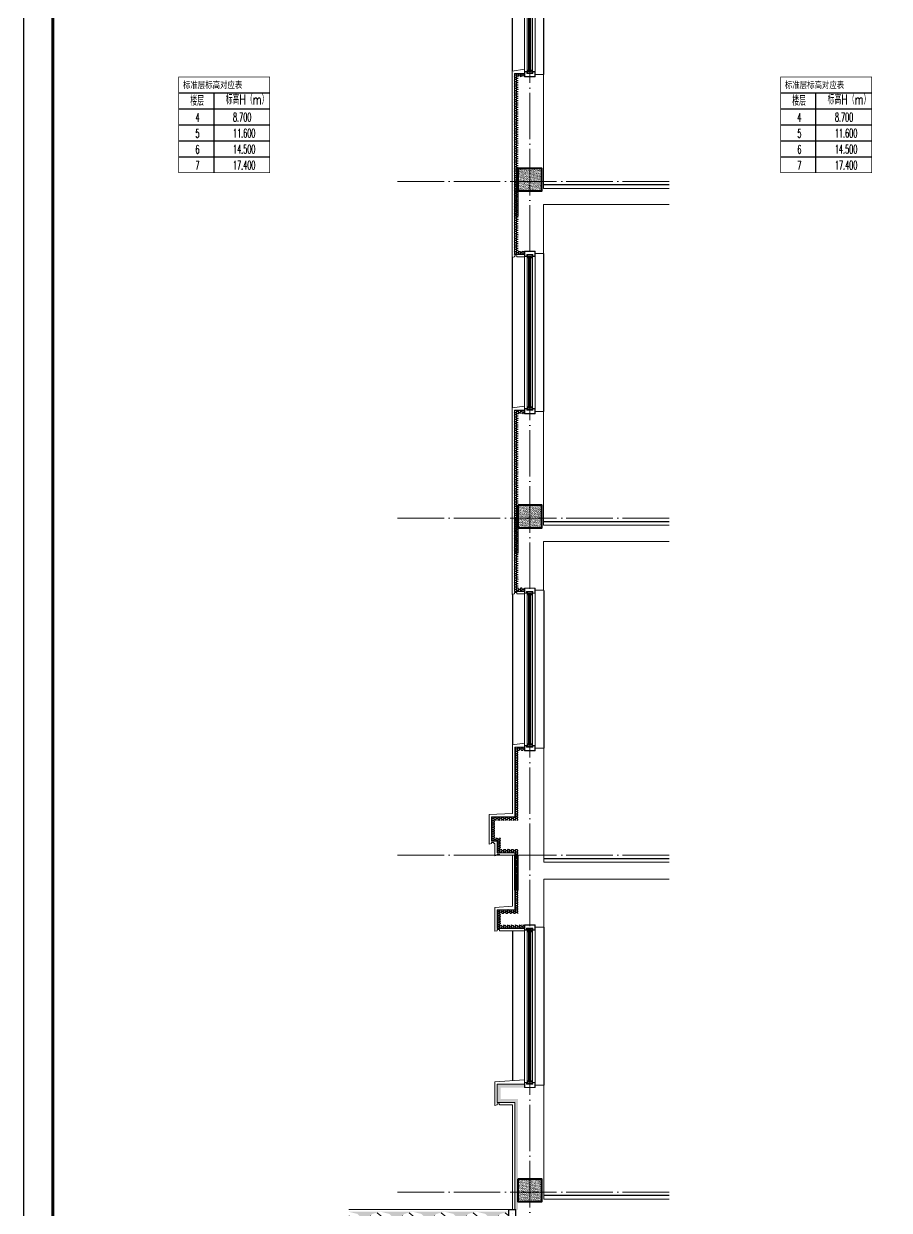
# Model space of a CAD drawing. Extents: x -518115 to 790560, y -210384 to 1628073.
# Drawn here: x 653130 to 660578, y -168600 to -158385 of the extents above; entities that cross this region are included whole.
import ezdxf

# ---------------------------------------------------------------- set-up
doc = ezdxf.new("R2010")
doc.units = 0
doc.header["$LTSCALE"] = 1000
doc.header["$MEASUREMENT"] = 0
doc.linetypes.add('DASH', pattern=[0.35, 0.25, -0.1])
doc.linetypes.add('DOTE', pattern=[2.42, 2, -0.2, 0.02, -0.2])
for name, color, linetype in [('C-Sheet-图框', 101, 'Continuous'), ('COLUMN', 9, 'Continuous'), ('PUB_TEXT', 4, 'Continuous'), ('图框', 140, 'Continuous'), ('看线', 251, 'Continuous'), ('立面-看线', 251, 'Continuous')]:
    doc.layers.add(name, color=color, linetype=linetype)
for name, color, linetype, lineweight in [('DOTE', 19, 'DOTE', 9), ('PUB_HATCH', 8, 'Continuous', 9), ('S_WINDOW', 144, 'Continuous', 15), ('WALL', 9, 'Continuous', 40), ('内粉刷', 37, 'Continuous', 9), ('立面-中轮廓线', 213, 'Continuous', 35), ('粉刷', 251, 'Continuous', 9), ('细细', 250, 'Continuous', 0)]:
    doc.layers.add(name, color=color, linetype=linetype, lineweight=lineweight)
doc.layers.add('yichutu', color=7, linetype='Continuous', true_color=0xffffff, plot=False)
doc.styles.add('_TCH_DIM', font='SIMPLEX.shx', dxfattribs={"width": 0.7, "bigfont": 'GBCBIG.shx'})
doc.styles.add('宋体', font='', dxfattribs={"height": 50})
doc.styles.get('宋体').set_extended_font_data('SimSun')
pattern_1 = [(0, (-811253.24, -385446.952), (16.66875, 9.623705), [11.1125, -22.225]), (120, (-811253.24, -385446.952), (-16.66874801, 9.62370845), [11.1125, -22.225]), (60, (-811253.24, -385446.952), (1.99e-06, 19.24741345), [-22.225, 11.1125])]
pattern_2 = [(315, (-218910.2607, -140541.0897), (-1.767766953, -1.767766953), []), (315, (-218909.0822, -140541.0897), (-1.767766953, -1.767766953), [])]
pattern_3 = [(315, (-218910.2607, -141979.3279), (-1.767766953, -1.767766953), []), (315, (-218909.0822, -141979.3279), (-1.767766953, -1.767766953), [])]
pattern_4 = [(0, (-1058533.181, -427903.902), (16.66875, 9.623705), [11.1125, -22.225]), (120, (-1058533.181, -427903.902), (-16.66874801, 9.62370845), [11.1125, -22.225]), (60, (-1058533.181, -427903.902), (1.99e-06, 19.24741345), [-22.225, 11.1125])]
pattern_5 = [(50, (28072.99, 249033.25), (143.452037, -12.550427), [15, -165]), (355, (28072.99, 249033.25), (-27.750267, 150.438427), [12, -132]), (100.4514, (28084.94, 249032.2), (115.701876, 137.88791), [12.74804, -140.22842]), (46.1842, (28072.99, 249073.25), (213.44821, -33.1038), [22.5, -247.5]), (96.6356, (28090.77, 249070.5), (186.93254, 194.82357), [19.12206, -210.3426]), (351.1842, (28072.99, 249073.25), (186.93239, 194.82372), [18, -198]), (21, (28092.99, 249063.25), (119.38141, -80.52378), [15, -165]), (326, (28092.99, 249063.25), (48.663066, 145.03001), [12, -132]), (71.4514, (28102.93, 249056.54), (168.044526, 64.5061), [12.74804, -140.22842]), (37.5, (28072.986, 249033.25), (2.431971, 66.578771), [0, -130.4, 0, -134, 0, -132.5]), (7.5, (28072.986, 249033.25), (52.613907, 78.882342), [0, -76.4, 0, -127.4, 0, -50.5]), (327.5, (28028.386, 249033.25), (106.764487, -4.510974), [0, -50, 0, -156, 0, -207]), (317.5, (28008.39, 249033.25), (116.637234, 20.020996), [0, -65, 0, -103.6, 0, -147])]

# ---------------------------------------------------------------- blocks, each defined once
blk = doc.blocks.new('VDVDXAXFSFFX')
at = {"layer": 'PUB_HATCH'}
h = blk.add_hatch(dxfattribs=at)
h.set_pattern_fill('DOTS', color=251, scale=2, style=0)
h.set_pattern_definition([(0, (924712.4965, -148185.593), (1.5875, 3.175), [0, -3.175])])
h.paths.add_polyline_path([(924682, -148186), (924712, -148186), (924712, -147936), (924712, -147886), (924712, -147886), (924712, -147886), (924682, -147886)])
at = {"layer": 'PUB_HATCH', "color": 5}
blk.add_lwpolyline([(924712, -147886), (924682, -147886), (924682, -148186), (924712, -148186)], close=True, dxfattribs=at)
blk = doc.blocks.new('A$C47771182')
at = {"layer": '立面-看线'}
h = blk.add_hatch(dxfattribs=at)
h.set_pattern_fill('HONEY', color=256, scale=7)
h.set_pattern_definition(pattern_1)
h.paths.add_polyline_path([(30, 0), (0, 0), (0, 900), (-55, 900), (-55, 930), (30, 930)])
h = blk.add_hatch(dxfattribs=at)
h.set_pattern_fill('HONEY', color=256, scale=7)
h.set_pattern_definition(pattern_1)
h.paths.add_polyline_path([(30, 0), (0, 0), (0, -600), (-55, -600), (-55, -630), (30, -630)])
blk = doc.blocks.new('zrszerf')
at = {"layer": '细细'}
h = blk.add_hatch(dxfattribs=at)
h.set_pattern_fill('金属', color=256, style=0)
h.set_pattern_definition(pattern_2)
h.paths.add_polyline_path([(257695, 608543), (257715, 608543), (257715, 608557), (257765, 608557), (257765, 608543), (257785, 608543), (257785, 608588), (257695, 608588)])
h.paths.add_polyline_path([(257713, 608559), (257713, 608545), (257697, 608545), (257697, 608586), (257783, 608586), (257783, 608545), (257767, 608545), (257767, 608559)], flags=16)
h = blk.add_hatch(dxfattribs=at)
h.set_pattern_fill('金属', color=256, style=0)
h.set_pattern_definition(pattern_2)
h.paths.add_polyline_path([(257762, 608555), (257762, 608530), (257750, 608530), (257750, 608540), (257729, 608540), (257729, 608530), (257717, 608530), (257717, 608555)])
h.paths.add_polyline_path([(257719, 608553), (257719, 608532), (257727, 608532), (257727, 608542), (257752, 608542), (257752, 608532), (257760, 608532), (257760, 608553)], flags=16)
h = blk.add_hatch(color=256, dxfattribs=at)
edge = h.paths.add_edge_path()
edge.add_line((257735, 608540), (257735, 608528))
edge.add_arc((257740, 608520), 9.44, 61.5175, 118.4825, ccw=False)
edge.add_line((257744, 608528), (257744, 608540))
edge.add_arc((257740, 608548), 9.44, 241.5175, 298.4825, ccw=False)
h = blk.add_hatch(dxfattribs=at)
h.set_pattern_fill('金属', color=256, style=0)
h.set_pattern_definition(pattern_3)
h.paths.add_polyline_path([(257695, 607233), (257715, 607233), (257715, 607220), (257765, 607220), (257765, 607233), (257785, 607233), (257785, 607188), (257695, 607188)])
h.paths.add_polyline_path([(257713, 607218), (257713, 607231), (257697, 607231), (257697, 607190), (257783, 607190), (257783, 607231), (257767, 607231), (257767, 607218)], flags=16)
h = blk.add_hatch(dxfattribs=at)
h.set_pattern_fill('金属', color=256, style=0)
h.set_pattern_definition(pattern_3)
h.paths.add_polyline_path([(257762, 607222), (257762, 607247), (257750, 607247), (257750, 607237), (257729, 607237), (257729, 607247), (257717, 607247), (257717, 607222)])
h.paths.add_polyline_path([(257719, 607224), (257719, 607245), (257727, 607245), (257727, 607235), (257752, 607235), (257752, 607245), (257760, 607245), (257760, 607224)], flags=16)
h = blk.add_hatch(color=256, dxfattribs=at)
edge = h.paths.add_edge_path()
edge.add_line((257735, 607237), (257735, 607249))
edge.add_arc((257740, 607257), 9.44, 241.5175, 298.4825)
edge.add_line((257744, 607249), (257744, 607237))
edge.add_arc((257740, 607229), 9.44, 61.5175, 118.4825)
at = {"layer": 'S_WINDOW'}
for p, q in [((257695, 607233), (257695, 608543)), ((257717, 607247), (257717, 608530)), ((257762, 607247), (257762, 608530)), ((257785, 607233), (257785, 608543))]:
    blk.add_line(p, q, dxfattribs=at)
for points in [[(257785, 608588), (257785, 608543), (257765, 608543), (257765, 608557), (257715, 608557), (257715, 608543), (257695, 608543), (257695, 608588)], [(257783, 608586), (257783, 608545), (257767, 608545), (257767, 608559), (257713, 608559), (257713, 608545), (257697, 608545), (257697, 608586)], [(257762, 608555), (257762, 608530), (257750, 608530), (257750, 608540), (257729, 608540), (257729, 608530), (257717, 608530), (257717, 608555)], [(257760, 608553), (257760, 608532), (257752, 608532), (257752, 608542), (257727, 608542), (257727, 608532), (257719, 608532), (257719, 608553)], [(257785, 607188), (257785, 607233), (257765, 607233), (257765, 607220), (257715, 607220), (257715, 607233), (257695, 607233), (257695, 607188)], [(257783, 607190), (257783, 607231), (257767, 607231), (257767, 607218), (257713, 607218), (257713, 607231), (257697, 607231), (257697, 607190)], [(257762, 607222), (257762, 607247), (257750, 607247), (257750, 607237), (257729, 607237), (257729, 607247), (257717, 607247), (257717, 607222)], [(257760, 607224), (257760, 607245), (257752, 607245), (257752, 607235), (257727, 607235), (257727, 607245), (257719, 607245), (257719, 607224)]]:
    blk.add_lwpolyline(points, close=True, dxfattribs=at)
at = {"layer": '细细'}
for points in [[(257729, 608530), (257729, 607247)], [(257735, 607249), (257735, 608540)], [(257744, 607249), (257744, 608540)], [(257750, 608530), (257750, 607247)]]:
    blk.add_lwpolyline(points, dxfattribs=at)
for points in [[(257735, 608540), (257735, 608528, -0.253805), (257744, 608528), (257744, 608540, -0.253805)], [(257735, 607237), (257735, 607249, 0.253805), (257744, 607249), (257744, 607237, 0.253805)]]:
    blk.add_lwpolyline(points, format="xyb", close=True, dxfattribs=at)
blk = doc.blocks.new('GDGDGRDDSF')
at = {"layer": '立面-看线'}
h = blk.add_hatch(dxfattribs=at)
h.set_pattern_fill('碎沙', color=256, scale=4)
h.set_pattern_definition([(37.5, (148811.253, -502733.035), (-0.32000626, 9.78826475), [0, -7.7216, 0, -8.636, 0, -8.255]), (7.5, (148811.253, -502733.035), (8.99046566, 14.33650201), [0, -4.1656, 0, -6.9596, 0, -2.667]), (327.5, (148805.004, -502733.035), (15.819847405, 0.02874369), [0, -2.54, 0, -9.144, 0, -11.938]), (317.5, (148805.004, -502733.035), (15.27112905, 4.45858647), [0, -1.27, 0, -5.9944, 0, -6.858])])
h.paths.add_polyline_path([(949864, -117371), (950064, -117371), (950064, -117171), (949864, -117171)])
at = {"layer": 'PUB_HATCH', "color": 215, "true_color": 0xa953a0}
blk.add_lwpolyline([(949919, -117916), (949834, -117916), (949834, -116356), (949919, -116356)], dxfattribs=at)
at = {"layer": 'WALL'}
blk.add_lwpolyline([(949864, -117171), (950064, -117171), (950064, -117371), (949864, -117371)], close=True, dxfattribs=at)
at = {"layer": '内粉刷'}
blk.add_line((949814, -117286), (949814, -117936), dxfattribs=at)
for points in [[(949814, -117286), (949814, -116336), (949919, -116321)], [(950009, -116366), (950084, -116366), (950084, -117346)], [(951163, -117346), (950084, -117346)], [(950009, -117906), (950084, -117906), (950084, -117486), (951163, -117486)], [(949854, -117936), (949854, -117926), (949834, -117926), (949834, -117936), (949814, -117941), (949814, -117936)], [(949854, -117936), (949919, -117936)]]:
    blk.add_lwpolyline(points, dxfattribs=at)
at = {"layer": '看线'}
for p, q in [((950084, -115006), (950084, -116366)), ((949814, -115036), (949814, -116336))]:
    blk.add_line(p, q, dxfattribs=at)
at = {"layer": '看线', "color": 32}
blk.add_lwpolyline([(951163, -117316), (950084, -117316)], dxfattribs=at)
blk.add_blockref('zrszerf', (692225, -723574))
at = {"xscale": -1}
blk.add_blockref('A$C47771182', (949864, -117286), dxfattribs=at)
blk = doc.blocks.new('yct-1051-594-26275-14850-25-1002.0')
at = {"layer": 'yichutu', "color": 7, "true_color": 0xffffff}
blk.add_lwpolyline([(0, 0), (0, 14850), (26275, 14850), (26275, 0)], close=True, dxfattribs=at)
blk = doc.blocks.new('GFDDDDRG')
at = {"layer": '图框'}
blk.add_lwpolyline([(923310, -107437), (923310, -159999), (893610, -159999), (893610, -107437)], close=True, dxfattribs=at)
blk.add_lwpolyline([(923310, -107437), (923310, -159999), (893610, -159999), (893610, -107437)], close=True, dxfattribs=at)
at = {"layer": '图框', "const_width": 50}
blk.add_lwpolyline([(894110, -159499), (922810, -159499), (922810, -108687), (894110, -108687)], close=True, dxfattribs=at)
blk = doc.blocks.new('$LinePat$素土夯实')
at = {"color": 0}
for p, q in [((0, -210), (210, 0)), ((120, -300), (420, 0)), ((420, 0), (608, -188)), ((495, -300), (795, 0)), ((615, 0), (705, -90)), ((315, -105), (502, -293)), ((210, -210), (300, -300)), ((705, -300), (795, -210))]:
    blk.add_line(p, q, dxfattribs=at)
blk = doc.blocks.new('$LinePat$自然土壤')
at = {"color": 0}
for p, q in [((0, -90), (71, -19)), ((0, -300), (211, -89)), ((210, -300), (286, -224)), ((420, -300), (630, -90))]:
    blk.add_line(p, q, dxfattribs=at)
for points in [[(0, 0), (630, 0), (168, -45), (462, -45)], [(168, -45), (462, -45), (252, -132), (378, -132)], [(252, -132), (378, -132), (315, -300)]]:
    blk.add_solid(points, dxfattribs=at)
blk = doc.blocks.new('sanshui')
at = {"layer": '粉刷'}
h = blk.add_hatch(dxfattribs=at)
h.set_pattern_fill('混凝土', color=256, scale=20)
h.set_pattern_definition(pattern_5)
edge = h.paths.add_edge_path()
edge.add_line((346318, 427330), (346258, 427330))
edge.add_line((346258, 427330), (346258, 427160))
edge.add_arc((346158, 427160), 100, 271.7184, 360, ccw=False)
edge.add_line((346161, 427060), (345138, 427030))
edge.add_line((345138, 427030), (345138, 426970))
edge.add_line((345138, 426970), (346318, 427005))
edge.add_line((346318, 427005), (346318, 427330))
h = blk.add_hatch(dxfattribs=at)
h.set_pattern_fill('混凝土', color=256, scale=20)
h.set_pattern_definition(pattern_5)
h.paths.add_polyline_path([(346338, 426896), (346338, 426996), (345038, 426957), (345038, 426857)])
at = {"layer": 'COLUMN'}
for p, q in [((346258, 427330), (346318, 427330)), ((346258, 427160), (346258, 427330)), ((346318, 426995), (346318, 427330)), ((346161, 427060), (345138, 427030)), ((346338, 426996), (345038, 426957)), ((345038, 426857), (345038, 426957)), ((345138, 426960), (345138, 427030)), ((346338, 426896), (345038, 426857))]:
    blk.add_line(p, q, dxfattribs=at)
blk.add_arc((346158, 427160), 100, 271.7184, 0, dxfattribs=at)
at = {"layer": '立面-中轮廓线', "linetype": 'DASH', "ltscale": 0.3}
blk.add_lwpolyline([(345028, 426857), (345028, 426966), (346318, 427005)], dxfattribs=at)
at = {"layer": '粉刷'}
blk.add_line((344881, 427330), (346258, 427330), dxfattribs=at)
at = {"layer": '粉刷', "yscale": 0.4, "zscale": 0.4}
for name, p, xscale, rotation in [('$LinePat$自然土壤', (345157, 427310), -0.4369306507241237, 359.9999999999903), ('$LinePat$自然土壤', (345432, 427310), -0.4369306507241237, 359.9999999999903), ('$LinePat$自然土壤', (345707, 427310), -0.4369306507241237, 359.9999999999903), ('$LinePat$自然土壤', (345983, 427310), -0.4369306507241237, 359.9999999999903), ('$LinePat$自然土壤', (346258, 427310), -0.4369306507241237, 359.9999999999903), ('$LinePat$素土夯实', (345444, 426869), -0.5117605352322558, 1.718358001643932), ('$LinePat$素土夯实', (345851, 426881), -0.5117605352322558, 1.718358001643932), ('$LinePat$素土夯实', (346258, 426893), -0.5117605352322558, 1.718358001643932)]:
    blk.add_blockref(name, p, dxfattribs=dict(at, xscale=xscale, rotation=rotation))

msp = doc.modelspace()

# ---------------------------------------------------------------- hatches: boundary and pattern name
at = {"layer": '立面-看线'}
h = msp.add_hatch(dxfattribs=at)
h.set_pattern_fill('HONEY', color=256, scale=7)
h.set_pattern_definition(pattern_4)
h.paths.add_polyline_path([(657354.6, -165213), (657384.6, -165213), (657384.6, -164643), (657439.6, -164643), (657439.6, -164613), (657354.6, -164613)])
h = msp.add_hatch(dxfattribs=at)
h.set_pattern_fill('HONEY', color=256, scale=7)
h.set_pattern_definition(pattern_4)
h.paths.add_polyline_path([(657154.6, -165213), (657154.6, -165423), (657204.6, -165423), (657204.6, -165523), (657354.6, -165523), (657354.6, -166013), (657204.6, -166013), (657204.6, -166173), (657439.6, -166173), (657439.6, -166143), (657384.6, -166143), (657384.6, -166143), (657234.6, -166143), (657234.6, -166043), (657384.6, -166043), (657384.6, -165493), (657234.6, -165493), (657234.6, -165393), (657184.6, -165393), (657184.6, -165243), (657384.6, -165243), (657384.6, -165213)])
h = msp.add_hatch(dxfattribs=at)
h.set_pattern_fill('HONEY', color=256, scale=7)
h.set_pattern_definition([(0, (-1058533.181, -427603.902), (16.66875, 9.623705), [11.1125, -22.225]), (120, (-1058533.181, -427603.902), (-16.66874801, 9.62370845), [11.1125, -22.225]), (60, (-1058533.181, -427603.902), (1.99e-06, 19.24741345), [-22.225, 11.1125])])
h.paths.add_polyline_path([(657439.6, -167543), (657439.6, -167513), (657204.6, -167513), (657204.6, -167673), (657354.6, -167673), (657354.6, -168293), (657354.6, -168593), (657384.6, -168593), (657384.6, -167643), (657234.6, -167643), (657234.6, -167543)])
h = msp.add_hatch(dxfattribs=at)
h.set_pattern_fill('碎沙', color=256, scale=4)
h.set_pattern_definition([(37.5, (-143668.689, -553889.981), (-0.32000626, 9.78826475), [0, -7.7216, 0, -8.636, 0, -8.255]), (7.5, (-143668.689, -553889.981), (8.99046566, 14.33650201), [0, -4.1656, 0, -6.9596, 0, -2.667]), (327.5, (-143674.937, -553889.981), (15.819847405, 0.02874369), [0, -2.54, 0, -9.144, 0, -11.938]), (317.5, (-143674.937, -553889.981), (15.27112905, 4.45858647), [0, -1.27, 0, -5.9944, 0, -6.858])])
h.paths.add_polyline_path([(657384.6, -168528), (657584.6, -168528), (657584.6, -168328), (657384.6, -168328)])

# ---------------------------------------------------------------- linework, layer by layer
at = {"layer": 'C-Sheet-图框', "color": 0}
for p, q in [((654464.5, -158980.5), (655247.3, -158980.5)), ((654464.5, -158980.5), (655247.3, -158980.5)), ((654764.8, -158980.5), (654764.8, -159668)), ((659643.4, -158980.5), (660426.2, -158980.5)), ((659643.4, -158980.5), (660426.2, -158980.5)), ((659943.8, -158980.5), (659943.8, -159668)), ((654464.5, -159118), (655247.3, -159118)), ((659643.4, -159118), (660426.2, -159118)), ((654464.5, -159255.5), (655247.3, -159255.5)), ((659643.4, -159255.5), (660426.2, -159255.5)), ((654464.5, -159393), (655247.3, -159393)), ((659643.4, -159393), (660426.2, -159393)), ((654464.5, -159530.5), (655247.3, -159530.5)), ((659643.4, -159530.5), (660426.2, -159530.5))]:
    msp.add_line(p, q, dxfattribs=at)
at = {"layer": 'C-Sheet-图框', "color": 0, "const_width": 6}
for points in [[(654464.5, -159668), (655247.3, -159668), (655247.3, -158843), (654464.5, -158843)], [(659643.4, -159668), (660426.2, -159668), (660426.2, -158843), (659643.4, -158843)]]:
    msp.add_lwpolyline(points, close=True, dxfattribs=at)
at = {"layer": 'DOTE', "linetype": 'DOTE', "ltscale": 0.2}
for p, q in [((657484.6, -169543), (657484.6, -149943)), ((658683.1, -159743), (656314.4, -159743)), ((658683.1, -162643), (656314.4, -162643)), ((658683.1, -165543), (656314.4, -165543)), ((658683.1, -168443), (656314.4, -168443))]:
    msp.add_line(p, q, dxfattribs=at)
at = {"layer": 'PUB_HATCH', "color": 215, "true_color": 0xa953a0}
for points in [[(657354.6, -165213), (657354.6, -164613), (657439.6, -164613)], [(657354.6, -165213), (657154.6, -165213), (657154.6, -165423), (657204.6, -165423), (657204.6, -165523), (657354.6, -165523), (657354.6, -166013), (657204.6, -166013), (657204.6, -166173), (657439.6, -166173)], [(657354.6, -168593), (657354.6, -167673), (657204.6, -167673), (657204.6, -167513), (657354.6, -167513), (657354.6, -167513), (657439.6, -167513)]]:
    msp.add_lwpolyline(points, dxfattribs=at)
at = {"layer": 'WALL'}
msp.add_lwpolyline([(657384.6, -168328), (657584.6, -168328), (657584.6, -168528), (657384.6, -168528)], close=True, dxfattribs=at)
at = {"layer": '内粉刷'}
for points in [[(657334.6, -165183), (657334.6, -164593), (657439.6, -164578)], [(657529.6, -164623), (657604.6, -164623), (657604.6, -165603)], [(657334.6, -165183), (657134.6, -165193), (657134.6, -165443)], [(657174.6, -165443), (657174.6, -165433), (657154.6, -165433), (657154.6, -165443), (657134.6, -165448), (657134.6, -165443)], [(657174.6, -165443), (657184.6, -165443), (657184.6, -165543)], [(657224.6, -165543), (657224.6, -165533), (657204.6, -165533), (657204.6, -165543), (657184.6, -165548), (657184.6, -165543)], [(657224.6, -165543), (657334.6, -165543), (657334.6, -165983), (657184.6, -165993), (657184.6, -166193)], [(658683.1, -165603), (657604.6, -165603)], [(657529.6, -166163), (657604.6, -166163), (657604.6, -165748), (658683.1, -165748)], [(657224.6, -166193), (657224.6, -166183), (657204.6, -166183), (657204.6, -166193), (657184.6, -166198), (657184.6, -166193)], [(657224.6, -166193), (657439.6, -166193)], [(657184.6, -167693), (657184.6, -167693), (657184.6, -167493), (657439.6, -167478)], [(657529.6, -167523), (657604.6, -167523), (657604.6, -168503)], [(657224.6, -167693), (657224.6, -167683), (657204.6, -167683), (657204.6, -167693), (657184.6, -167698), (657184.6, -167693)], [(657334.6, -168593), (657334.6, -167693), (657224.6, -167693)], [(658683.1, -168503), (657604.6, -168503)]]:
    msp.add_lwpolyline(points, dxfattribs=at)
at = {"layer": '看线'}
for p, q in [((657334.6, -163293), (657334.6, -164593)), ((657604.6, -163263), (657604.6, -164623)), ((657604.6, -166163), (657604.6, -167523)), ((657334.6, -166193), (657334.6, -167484.2))]:
    msp.add_line(p, q, dxfattribs=at)
at = {"layer": '看线', "color": 32}
for points in [[(658683.1, -165573), (657604.6, -165573)], [(658683.1, -168473), (657604.6, -168473)]]:
    msp.add_lwpolyline(points, dxfattribs=at)

# ---------------------------------------------------------------- block references
at = {"xscale": 0.5, "yscale": 0.5, "zscale": 0.5}
msp.add_blockref('GFDDDDRG', (206325.6, -93716.5), dxfattribs=at)
for name, p in [('GDGDGRDDSF', (-292479.9, -42456.9)), ('VDVDXAXFSFFX', (-267327.9, -11857.4)), ('GDGDGRDDSF', (-292479.9, -45356.9)), ('VDVDXAXFSFFX', (-267327.9, -14757.4)), ('zrszerf', (399744.6, -771831.4)), ('VDVDXAXFSFFX', (-267327.9, -17657.4)), ('zrszerf', (399744.6, -774731.4)), ('sanshui', (311046.4, -595922.7))]:
    msp.add_blockref(name, p)
at = {"layer": 'yichutu', "rotation": 270}
msp.add_blockref('yct-1051-594-26275-14850-25-1002.0', (653130.5, -147435), dxfattribs=at)

# ---------------------------------------------------------------- texts
at = {"layer": 'PUB_TEXT', "color": 2, "style": '宋体', "width": 0.8}
for p in [(654500.5, -158940.6), (659679.4, -158940.6)]:
    msp.add_text('标准层标高对应表', height=56.96, dxfattribs=at).set_placement(p)
at = {"layer": 'PUB_TEXT', "style": '_TCH_DIM'}
for s, height, width, p in [('楼层', 84.4, 0.7, (654563.6, -159091.1)), ('标高H（m）', 84.4, 0.7, (654868.2, -159080)), ('楼层', 84.4, 0.7, (659742.6, -159091.1)), ('标高H（m）', 84.4, 0.7, (660047.1, -159080)), ('4', 74.4, 0.494118, (654607.9, -159229.2)), ('8.700', 74.38, 0.494118, (654931.3, -159227.3)), ('4', 74.4, 0.494118, (659786.9, -159229.2)), ('8.700', 74.38, 0.494118, (660110.2, -159227.3)), ('5', 74.4, 0.494118, (654607.9, -159366.7)), ('11.600', 74.38, 0.494118, (654931.3, -159364.8)), ('5', 74.4, 0.494118, (659786.9, -159366.7)), ('11.600', 74.38, 0.494118, (660110.2, -159364.8)), ('6', 74.4, 0.494118, (654607.9, -159504.2)), ('14.500', 74.38, 0.494118, (654931.3, -159502.3)), ('6', 74.4, 0.494118, (659786.9, -159504.2)), ('14.500', 74.38, 0.494118, (660110.2, -159502.3)), ('7', 74.4, 0.494118, (654607.9, -159641.7)), ('17.400', 74.38, 0.494118, (654931.3, -159639.8)), ('7', 74.4, 0.494118, (659786.9, -159641.7)), ('17.400', 74.38, 0.494118, (660110.2, -159639.8))]:
    msp.add_text(s, height=height, dxfattribs=dict(at, width=width)).set_placement(p)

doc.saveas('drawing.dxf')
